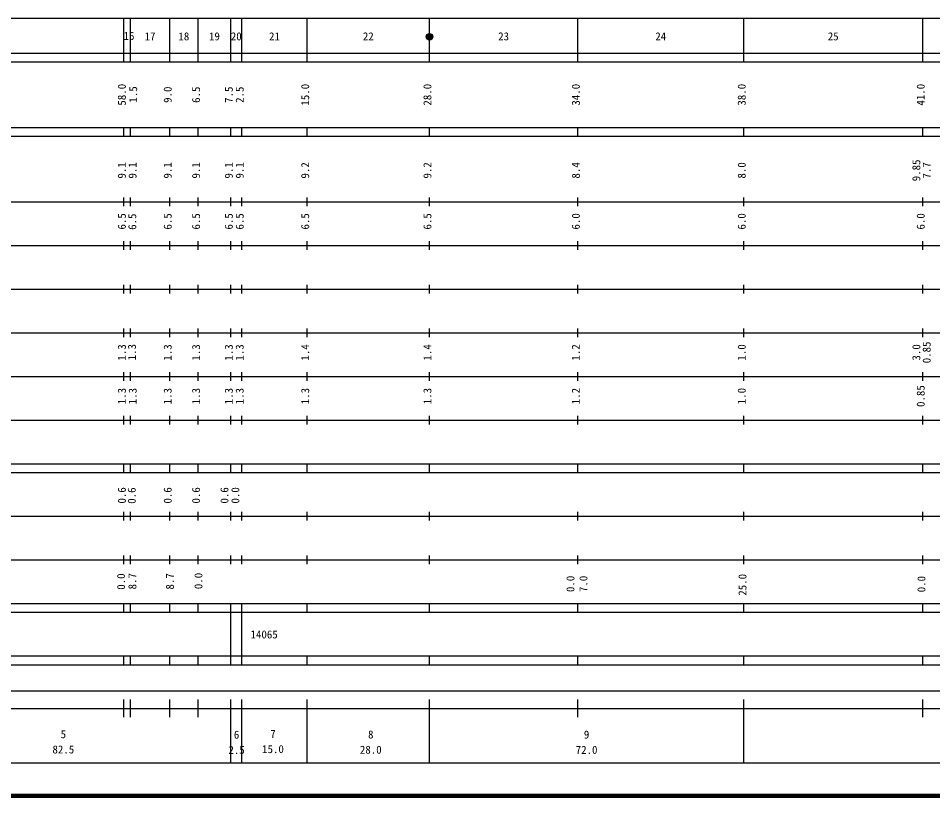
# Model space of a CAD drawing. Units: millimetres, scale not verified. Extents: x 40000 to 680000, y 20000 to 380000.
# Drawn here: x 301816 to 511295, y 20000 to 198000 of the extents above; entities that cross this region are included whole.
import ezdxf
from ezdxf.enums import TextEntityAlignment as Align

# ---------------------------------------------------------------- set-up
doc = ezdxf.new("R2010")
doc.units = ezdxf.units.MM
doc.header["$LTSCALE"] = 1000
for name, color, linetype, lineweight in [('M-STR-HTXT', 7, 'Continuous', 13), ('M-TTL', 2, 'Continuous', 140), ('M-TTL-BAND', 7, 'Continuous', 25)]:
    doc.layers.add(name, color=color, linetype=linetype, lineweight=lineweight)
doc.styles.add('ＭＳ ゴシック', font='')
doc.styles.get('ＭＳ ゴシック').set_extended_font_data('MS Gothic')

msp = doc.modelspace()

# ---------------------------------------------------------------- linework, layer by layer
at = {"layer": 'M-STR-HTXT', "lineweight": 25}
for centre, radius in [((396000, 193789), 750), ((396000, 193789), 700), ((396000, 193789), 650), ((396001, 193786), 600), ((396002, 193783), 550), ((396000, 193789), 500), ((396000, 193786), 450), ((396000, 193785), 400), ((396001, 193785), 350), ((396001, 193785), 300), ((396000, 193785), 250), ((396001, 193785), 200), ((396001, 193785), 150), ((396001, 193785), 100), ((396001, 193787), 50)]:
    msp.add_circle(centre, radius, dxfattribs=at)
at = {"layer": 'M-TTL'}
msp.add_line((40000, 20000), (680000, 20000), dxfattribs=at)
at = {"layer": 'M-TTL-BAND'}
for p, q in [((68000, 198000), (579000, 198000)), ((326000, 188000), (326000, 198000)), ((327500, 188000), (327500, 198000)), ((336500, 188000), (336500, 198000)), ((343000, 188000), (343000, 198000)), ((350500, 188000), (350500, 198000)), ((353000, 188000), (353000, 198000)), ((368000, 188000), (368000, 198000)), ((396000, 188000), (396000, 198000)), ((430000, 188000), (430000, 198000)), ((468000, 188000), (468000, 198000)), ((509000, 188000), (509000, 198000)), ((40000, 190000), (579000, 190000)), ((40000, 188000), (579000, 188000)), ((40000, 173000), (579000, 173000)), ((326000, 171000), (326000, 173000)), ((327500, 171000), (327500, 173000)), ((336500, 171000), (336500, 173000)), ((343000, 171000), (343000, 173000)), ((350500, 171000), (350500, 173000)), ((353000, 171000), (353000, 173000)), ((368000, 171000), (368000, 173000)), ((396000, 171000), (396000, 173000)), ((430000, 171000), (430000, 173000)), ((468000, 171000), (468000, 173000)), ((509000, 171000), (509000, 173000)), ((40000, 171000), (579000, 171000)), ((40000, 156000), (579000, 156000)), ((326000, 155000), (326000, 157000)), ((327500, 155000), (327500, 157000)), ((336500, 155000), (336500, 157000)), ((343000, 155000), (343000, 157000)), ((350500, 155000), (350500, 157000)), ((353000, 155000), (353000, 157000)), ((368000, 155000), (368000, 157000)), ((396000, 155000), (396000, 157000)), ((430000, 155000), (430000, 157000)), ((468000, 155000), (468000, 157000)), ((509000, 155000), (509000, 157000)), ((326000, 145000), (326000, 147000)), ((327500, 145000), (327500, 147000)), ((336500, 145000), (336500, 147000)), ((343000, 145000), (343000, 147000)), ((350500, 145000), (350500, 147000)), ((353000, 145000), (353000, 147000)), ((368000, 145000), (368000, 147000)), ((396000, 145000), (396000, 147000)), ((430000, 145000), (430000, 147000)), ((468000, 145000), (468000, 147000)), ((509000, 145000), (509000, 147000)), ((46000, 146000), (579000, 146000)), ((326000, 135000), (326000, 137000)), ((327500, 135000), (327500, 137000)), ((336500, 135000), (336500, 137000)), ((343000, 135000), (343000, 137000)), ((350500, 135000), (350500, 137000)), ((353000, 135000), (353000, 137000)), ((368000, 135000), (368000, 137000)), ((396000, 135000), (396000, 137000)), ((430000, 135000), (430000, 137000)), ((468000, 135000), (468000, 137000)), ((509000, 135000), (509000, 137000)), ((52000, 136000), (579000, 136000)), ((46000, 126000), (579000, 126000)), ((326000, 125000), (326000, 127000)), ((327500, 125000), (327500, 127000)), ((336500, 125000), (336500, 127000)), ((343000, 125000), (343000, 127000)), ((350500, 125000), (350500, 127000)), ((353000, 125000), (353000, 127000)), ((368000, 125000), (368000, 127000)), ((396000, 125000), (396000, 127000)), ((430000, 125000), (430000, 127000)), ((468000, 125000), (468000, 127000)), ((509000, 125000), (509000, 127000)), ((52000, 116000), (579000, 116000)), ((326000, 115000), (326000, 117000)), ((327500, 115000), (327500, 117000)), ((336500, 115000), (336500, 117000)), ((343000, 115000), (343000, 117000)), ((350500, 115000), (350500, 117000)), ((353000, 115000), (353000, 117000)), ((368000, 115000), (368000, 117000)), ((396000, 115000), (396000, 117000)), ((430000, 115000), (430000, 117000)), ((468000, 115000), (468000, 117000)), ((509000, 115000), (509000, 117000)), ((326000, 105000), (326000, 107000)), ((327500, 105000), (327500, 107000)), ((336500, 105000), (336500, 107000)), ((343000, 105000), (343000, 107000)), ((350500, 105000), (350500, 107000)), ((353000, 105000), (353000, 107000)), ((368000, 105000), (368000, 107000)), ((396000, 105000), (396000, 107000)), ((430000, 105000), (430000, 107000)), ((468000, 105000), (468000, 107000)), ((509000, 105000), (509000, 107000)), ((46000, 106000), (579000, 106000)), ((40000, 96000), (579000, 96000)), ((326000, 94000), (326000, 96000)), ((327500, 94000), (327500, 96000)), ((336500, 94000), (336500, 96000)), ((343000, 94000), (343000, 96000)), ((350500, 94000), (350500, 96000)), ((353000, 94000), (353000, 96000)), ((368000, 94000), (368000, 96000)), ((396000, 94000), (396000, 96000)), ((430000, 94000), (430000, 96000)), ((468000, 94000), (468000, 96000)), ((509000, 94000), (509000, 96000)), ((40000, 94000), (579000, 94000)), ((49000, 84000), (579000, 84000)), ((326000, 83000), (326000, 85000)), ((327500, 83000), (327500, 85000)), ((336500, 83000), (336500, 85000)), ((343000, 83000), (343000, 85000)), ((350500, 83000), (350500, 85000)), ((353000, 83000), (353000, 85000)), ((368000, 83000), (368000, 85000)), ((396000, 83000), (396000, 85000)), ((430000, 83000), (430000, 85000)), ((468000, 83000), (468000, 85000)), ((509000, 83000), (509000, 85000)), ((40000, 74000), (579000, 74000)), ((326000, 73000), (326000, 75000)), ((327500, 73000), (327500, 75000)), ((336500, 73000), (336500, 75000)), ((343000, 73000), (343000, 75000)), ((350500, 73000), (350500, 75000)), ((353000, 73000), (353000, 75000)), ((368000, 73000), (368000, 75000)), ((396000, 73000), (396000, 75000)), ((430000, 73000), (430000, 75000)), ((468000, 73000), (468000, 75000)), ((509000, 73000), (509000, 75000)), ((40000, 64000), (579000, 64000)), ((326000, 62000), (326000, 64000)), ((327500, 62000), (327500, 64000)), ((336500, 62000), (336500, 64000)), ((343000, 62000), (343000, 64000)), ((350500, 62000), (350500, 64000)), ((353000, 62000), (353000, 64000)), ((368000, 62000), (368000, 64000)), ((396000, 62000), (396000, 64000)), ((430000, 62000), (430000, 64000)), ((468000, 62000), (468000, 64000)), ((509000, 62000), (509000, 64000)), ((40000, 62000), (579000, 62000)), ((350500, 52000), (350500, 62000)), ((353000, 52000), (353000, 62000)), ((40000, 52000), (579000, 52000)), ((326000, 50000), (326000, 52000)), ((327500, 50000), (327500, 52000)), ((336500, 50000), (336500, 52000)), ((343000, 50000), (343000, 52000)), ((350500, 50000), (350500, 52000)), ((353000, 50000), (353000, 52000)), ((368000, 50000), (368000, 52000)), ((396000, 50000), (396000, 52000)), ((430000, 50000), (430000, 52000)), ((468000, 50000), (468000, 52000)), ((509000, 50000), (509000, 52000)), ((40000, 50000), (579000, 50000)), ((71000, 44000), (565000, 44000)), ((326000, 38000), (326000, 42000)), ((327500, 38000), (327500, 42000)), ((336500, 38000), (336500, 42000)), ((343000, 38000), (343000, 42000)), ((350500, 27500), (350500, 42000)), ((353000, 27500), (353000, 42000)), ((368000, 27500), (368000, 42000)), ((396000, 27500), (396000, 42000)), ((430000, 38000), (430000, 42000)), ((468000, 27500), (468000, 42000)), ((509000, 38000), (509000, 42000)), ((40000, 40000), (579000, 40000)), ((68000, 27500), (579000, 27500))]:
    msp.add_line(p, q, dxfattribs=at)

# ---------------------------------------------------------------- texts
at = {"layer": 'M-TTL-BAND', "style": 'ＭＳ ゴシック'}
for s, p in [('16', (327176, 192512)), ('17', (332000, 192405)), ('18', (339750, 192405)), ('19', (346750, 192405)), ('20', (351750, 192405)), ('21', (360500, 192405)), ('22', (382000, 192405)), ('23', (413000, 192405)), ('24', (449000, 192405)), ('25', (488500, 192405)), ('5', (312137, 32614)), ('6', (351820, 32511)), ('7', (360160, 32696)), ('8', (382564, 32556)), ('9', (432000, 32523)), ('82.5', (312137, 29124)), ('15.0', (360160, 29206)), ('28.0', (382564, 29066)), ('2.5', (351820, 29021)), ('72.0', (432000, 29033))]:
    msp.add_text(s, height=1833, dxfattribs=at).set_placement(p, align=Align.BOTTOM_CENTER)
for s, p in [('58.0', (327000, 180500)), ('1.5', (329592, 180568)), ('15.0', (369000, 180500)), ('28.0', (397000, 180500)), ('34.0', (431000, 180500)), ('38.0', (469000, 180500)), ('41.0', (510000, 180500)), ('9.0', (337500, 180500)), ('6.5', (344000, 180500)), ('7.5', (351500, 180500)), ('2.5', (354000, 180500)), ('9.85', (509000, 163174)), ('9.1', (327000, 163174)), ('9.1', (329455, 163174)), ('9.1', (337500, 163174)), ('9.1', (344000, 163174)), ('9.1', (351500, 163174)), ('9.1', (354000, 163174)), ('9.2', (369000, 163174)), ('9.2', (397000, 163174)), ('8.4', (431000, 163174)), ('8.0', (469000, 163174)), ('7.7', (511370, 163174)), ('6.5', (327000, 151500)), ('6.5', (329387, 151432)), ('6.5', (337500, 151500)), ('6.5', (344000, 151500)), ('6.5', (351500, 151500)), ('6.5', (354000, 151500)), ('6.5', (369000, 151500)), ('6.5', (397000, 151500)), ('6.0', (431000, 151500)), ('6.0', (469000, 151500)), ('6.0', (510000, 151500)), ('0.85', (511370, 121500)), ('1.3', (327000, 121500)), ('1.3', (329319, 121555)), ('1.3', (337500, 121500)), ('1.3', (344000, 121500)), ('1.3', (351500, 121500)), ('1.3', (354000, 121500)), ('1.4', (369000, 121500)), ('1.4', (397000, 121500)), ('1.2', (431000, 121500)), ('1.0', (469000, 121500)), ('3.0', (509000, 121500)), ('1.3', (327000, 111500)), ('1.3', (329482, 111500)), ('1.3', (337500, 111500)), ('1.3', (344000, 111500)), ('1.3', (351500, 111500)), ('1.3', (354000, 111500)), ('1.3', (369000, 111500)), ('1.3', (397000, 111500)), ('1.2', (431000, 111500)), ('1.0', (469000, 111500)), ('0.85', (510000, 111500)), ('0.6', (327000, 88764)), ('0.6', (329264, 88709)), ('0.6', (337500, 88764)), ('0.6', (344000, 88764)), ('0.6', (350500, 88764)), ('0.0', (353000, 88764)), ('0.0', (326821, 69024)), ('8.7', (329411, 69103)), ('8.7', (338004, 69069)), ('0.0', (344544, 69167)), ('0.0', (429760, 68496)), ('7.0', (432744, 68496)), ('25.0', (469177, 68288)), ('0.0', (510163, 68442))]:
    msp.add_text(s, height=1833, rotation=90, dxfattribs=at).set_placement(p, align=Align.BOTTOM_CENTER)
msp.add_text('14065', height=1833, dxfattribs=at).set_placement((355020, 55462), align=Align.BOTTOM_LEFT)

doc.saveas('drawing.dxf')
